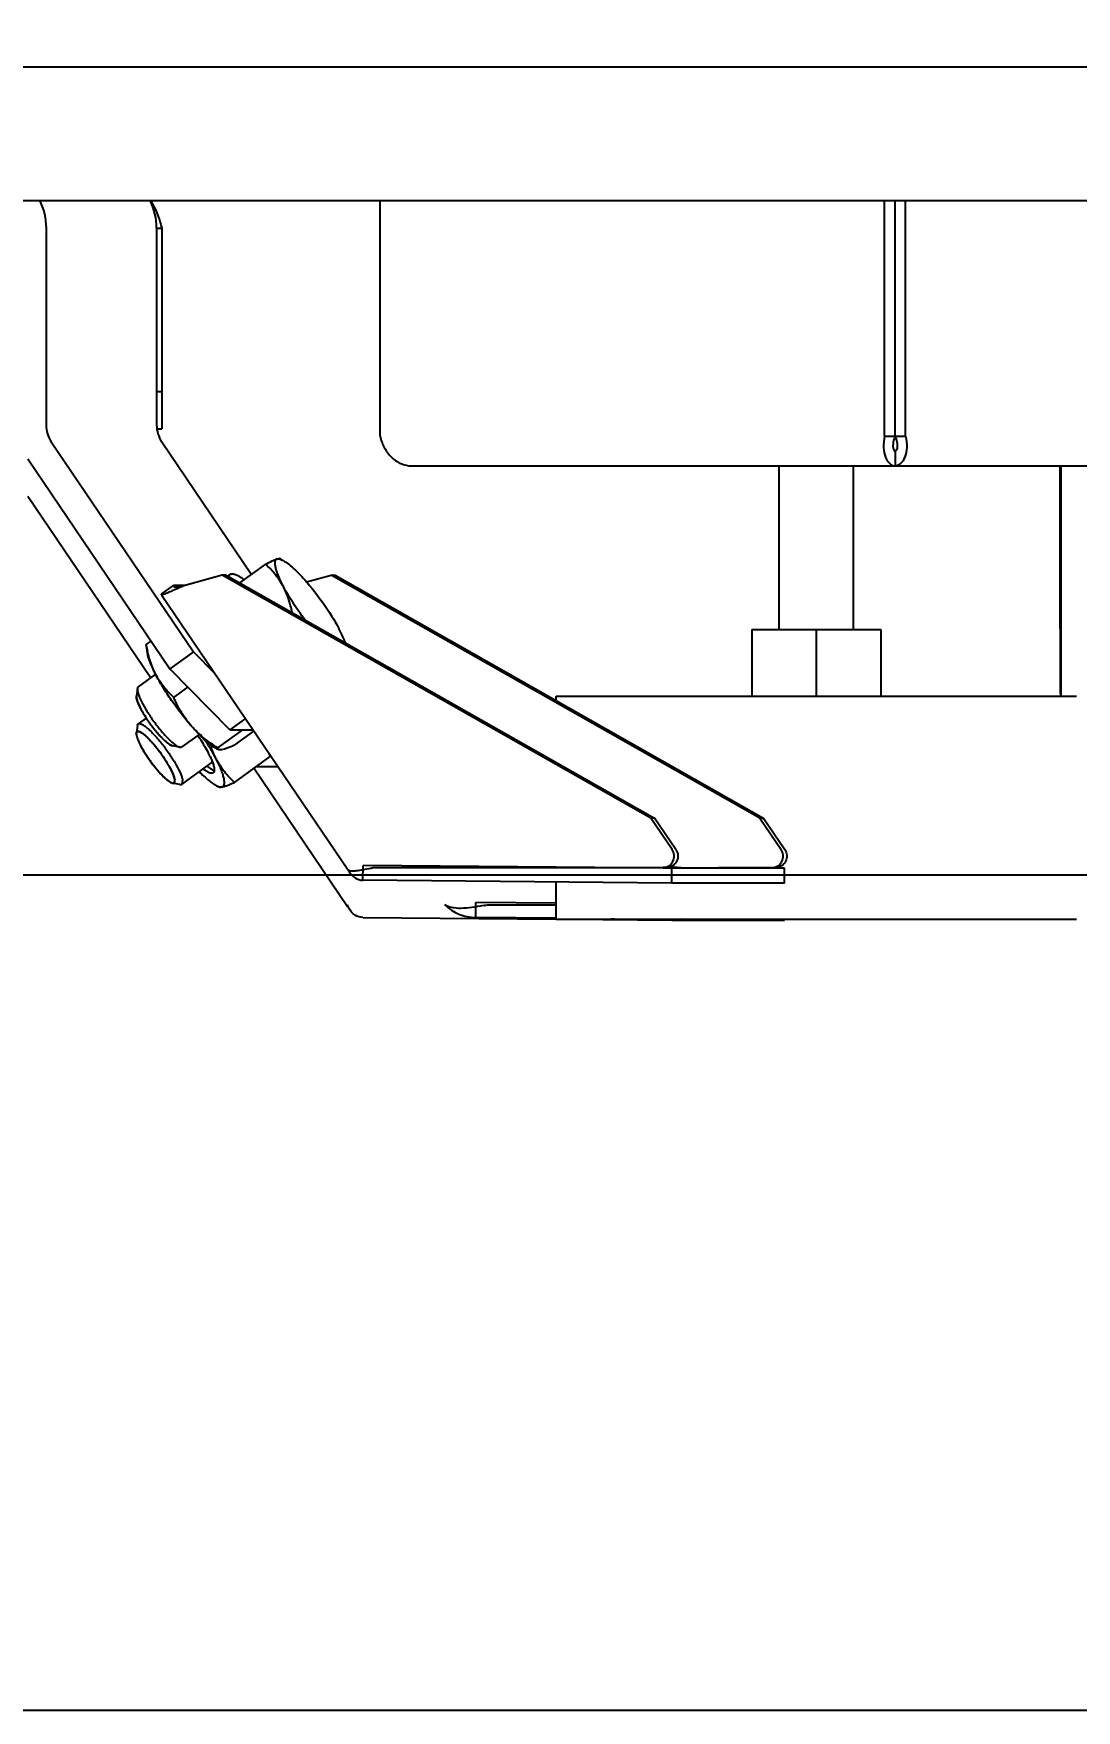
# Model space of a CAD drawing. Header units: millimetres. Extents: x 581 to 3895, y 0 to 3492.
# Drawn here: x 1454.9 to 1595.2, y 0 to 225.6 of the extents above; entities that cross this region are included whole.
import ezdxf

# ---------------------------------------------------------------- set-up
doc = ezdxf.new("R2010")
doc.units = ezdxf.units.MM
doc.header["$LTSCALE"] = 272.25
doc.header["$PDMODE"] = 3
doc.header["$PDSIZE"] = 8
doc.layers.get('0').update_dxf_attribs({"linetype": 'CONTINUOUS'})
doc.layers.get('Defpoints').update_dxf_attribs({"linetype": 'CONTINUOUS'})
doc.layers.add('00_BUW_DATUM', color=7, linetype='CONTINUOUS')
doc.layers.add('02___PRT_ALL_AXES', color=7, linetype='CONTINUOUS')
doc.styles.get("Standard").update_dxf_attribs({"font": 'calibri.ttf'})
doc.dimstyles.new('DIMSTYLE_4', dxfattribs={"dimtxt": 29.166667, "dimasz": 29.166667, "dimexe": 1.5, "dimexo": 1, "dimgap": 0.875, "dimtad": 1, "dimdec": 0, "dimdsep": 46, "dimtxsty": 'Standard', "dimblk": '_FILLED', "dimblk1": '_FILLED', "dimblk2": '_FILLED', "dimcen": 0.09, "dimazin": 2, "dimtp": 0.01, "dimtm": 0.01, "dimtfac": 1, "dimtdec": 0, "dimtofl": 0, "dimtmove": 0, "dimatfit": 3, "dimldrblk": '_FILLED', "dimfxl": 0, "dimtolj": 1, "dimarcsym": 0})

# ---------------------------------------------------------------- blocks, each defined once
blk = doc.blocks.new('_FILLED')
at = {"color": 0, "linetype": 'ByBlock'}
blk.add_solid([(0, 0), (-1, 0.2143), (-1, -0.2143)], dxfattribs=at)
blk = doc.blocks.new('*D120')
at = {"color": 0, "linetype": 'Continuous', "lineweight": -2}
for p, q in [((1403.57, 1881.74), (1915.46, 1881.74)), ((1913.96, 1852.58), (1913.96, 141.61)), ((1408.33, 112.44), (1915.46, 112.44))]:
    blk.add_line(p, q, dxfattribs=at)
at = {"layer": 'Defpoints', "color": 0}
for p in [(1402.57, 1881.74), (1407.33, 112.44), (1913.96, 112.44)]:
    blk.add_point(p, dxfattribs=at)
at = {"color": 0, "linetype": 'ByBlock', "lineweight": -2, "xscale": 29.1666666667, "yscale": 29.1666666667, "zscale": 29.1666666667}
for p, rotation in [((1913.96, 1881.74), 90), ((1913.96, 112.44), 270)]:
    blk.add_blockref('_FILLED', p, dxfattribs=dict(at, rotation=rotation))
at = {"color": 0, "insert": (1898.15, 997.09), "char_height": 29.1667, "attachment_point": 5, "rotation": 90}
blk.add_mtext('\\A1;\\A1;1705', dxfattribs=at)
blk = doc.blocks.new('*D121')
at = {"color": 0, "linetype": 'Continuous', "lineweight": -2}
for p, q in [((1571.26, 1821.01), (1819.65, 1821.01)), ((1818.15, 1791.85), (1818.15, 141.61)), ((1409.33, 112.44), (1819.65, 112.44))]:
    blk.add_line(p, q, dxfattribs=at)
at = {"layer": 'Defpoints', "color": 0}
for p in [(1570.26, 1821.01), (1408.33, 112.44), (1818.15, 112.44)]:
    blk.add_point(p, dxfattribs=at)
at = {"color": 0, "linetype": 'ByBlock', "lineweight": -2, "xscale": 29.1666666667, "yscale": 29.1666666667, "zscale": 29.1666666667}
for p, rotation in [((1818.15, 1821.01), 90), ((1818.15, 112.44), 270)]:
    blk.add_blockref('_FILLED', p, dxfattribs=dict(at, rotation=rotation))
at = {"color": 0, "insert": (1802.35, 966.73), "char_height": 29.1667, "attachment_point": 5, "rotation": 90}
blk.add_mtext('\\A1;\\A1;1645', dxfattribs=at)

msp = doc.modelspace()

# ---------------------------------------------------------------- linework, layer by layer
at = {"linetype": 'Continuous'}
for p, q in [((1501.554, 171.444), (1501.554, 203.174)), ((1569.436, 171.444), (1569.436, 203.174)), ((1570.85, 171.444), (1570.85, 203.174)), ((1572.265, 171.444), (1572.265, 203.174)), ((1456.619, 199.444), (1456.619, 172.967)), ((1471.497, 199.444), (1472.181, 199.444)), ((1471.497, 199.444), (1471.497, 172.967)), ((1472.181, 199.444), (1472.18, 172.444)), ((1471.497, 177.444), (1472.181, 177.444)), ((1471.531, 172.444), (1472.18, 172.444)), ((1457.319, 170.672), (1476.452, 142.43)), ((1472.197, 170.672), (1484.275, 152.844)), ((1569.436, 171.444), (1572.265, 171.444)), ((1570.85, 169.444), (1570.85, 167.444)), ((1454.149, 168.378), (1473.282, 140.136)), ((1505.797, 167.444), (1614.691, 167.444)), ((1555.244, 145.444), (1555.244, 167.444)), ((1565.244, 145.444), (1565.244, 167.444)), ((1593.198, 136.444), (1593.198, 167.444)), ((1454.147, 163.378), (1470.697, 138.949)), ((1472.191, 150.212), (1473.776, 151.359)), ((1475.322, 151.359), (1473.776, 151.359)), ((1480.33, 152.746), (1475.158, 151.314)), ((1480.835, 152.746), (1480.33, 152.746)), ((1537.984, 120.07), (1480.33, 152.746)), ((1480.835, 152.746), (1538.489, 120.07)), ((1491.674, 151.828), (1494.989, 152.746)), ((1494.989, 152.746), (1495.495, 152.746)), ((1552.643, 120.07), (1494.989, 152.746)), ((1495.495, 152.746), (1553.148, 120.07)), ((1472.158, 150.103), (1497.198, 113.142)), ((1551.584, 145.444), (1568.904, 145.444)), ((1551.584, 145.444), (1551.584, 136.444)), ((1560.244, 145.444), (1560.244, 136.444)), ((1568.904, 145.444), (1568.904, 136.444)), ((1470.111, 143.422), (1470.745, 143.881)), ((1470.276, 142.235), (1470.114, 143.363)), ((1476.452, 142.43), (1473.282, 140.136)), ((1476.452, 142.43), (1479.341, 139.5)), ((1481.359, 131.944), (1473.282, 140.136)), ((1473.798, 136.289), (1475.71, 137.673)), ((1468.767, 136.502), (1468.768, 136.509)), ((1483.44, 133.45), (1481.359, 131.944)), ((1468.761, 131.416), (1468.762, 131.396)), ((1468.766, 131.503), (1468.765, 131.496)), ((1468.767, 131.509), (1468.766, 131.503)), ((1479.724, 129.51), (1483.088, 131.944)), ((1481.359, 131.944), (1484.46, 131.944)), ((1481.964, 129.862), (1484.585, 131.76)), ((1479.549, 129.422), (1479.851, 129.272)), ((1486.465, 128.985), (1486.79, 128.356)), ((1481.963, 124.862), (1486.79, 128.356)), ((1497.197, 108.142), (1484.584, 126.759)), ((1487.848, 126.944), (1484.839, 126.944)), ((1473.623, 124.781), (1473.637, 124.779)), ((1479.548, 124.422), (1479.85, 124.272)), ((1538.489, 120.07), (1537.984, 120.07)), ((1540.851, 115.838), (1537.984, 120.07)), ((1541.356, 115.838), (1538.489, 120.07)), ((1552.643, 120.07), (1553.148, 120.07)), ((1552.643, 120.07), (1555.51, 115.838)), ((1553.148, 120.07), (1556.015, 115.838)), ((1499.256, 111.694), (1499.273, 113.694)), ((1540.817, 113.319), (1499.273, 113.694)), ((1500.844, 113.399), (1539.622, 113.399)), ((1540.128, 113.399), (1539.622, 113.399)), ((1539.626, 113.389), (1539.901, 113.387)), ((1539.901, 113.387), (1540.28, 113.385)), ((1540.8, 111.319), (1540.817, 113.319)), ((1555.982, 113.319), (1540.817, 113.319)), ((1547.075, 113.399), (1554.787, 113.399)), ((1547.075, 113.399), (1555.982, 113.319)), ((1555.965, 111.319), (1555.982, 113.319)), ((1540.8, 111.319), (1499.256, 111.694)), ((1555.965, 111.319), (1540.8, 111.319)), ((1514.42, 106.694), (1514.437, 108.694)), ((1525.244, 108.596), (1514.437, 108.694)), ((1515.655, 108.329), (1515.642, 108.327)), ((1516.009, 108.399), (1525.244, 108.399)), ((1499.255, 106.694), (1525.244, 106.459)), ((1525.245, 106.596), (1514.42, 106.694)), ((1525.244, 106.511), (1519.88, 106.559)), ((1523.671, 106.559), (1525.245, 106.545)), ((1526.916, 106.444), (1540.799, 106.319)), ((1540.799, 106.319), (1555.964, 106.319)), ((1555.964, 106.319), (1542.082, 106.444)), ((1555.964, 106.319), (1555.966, 106.444)), ((3894.928, 0), (580.651, 0))]:
    msp.add_line(p, q, dxfattribs=at)
for centre, radius, start, end in [((1492.325, 110.127), 44.621, 112.62593, 113.15054), ((1471.786, 124.92), 7.695, 20.4683, 21.4239), ((1499.91, 114.36), 2.94, 206.17531, 209.54898), ((1535.361, -58.396), 175.228, 101.36051, 101.52982), ((1500.082, 109.441), 3.131, 199.43232, 204.26068), ((1505.637, 159.691), 52.33, 280.88793, 281.02205), ((1502.42, 176.127), 69.077, 281.04577, 281.34464), ((1499.984, 109.398), 3.024, 204.2777, 206.18133), ((1499.909, 109.36), 2.94, 206.17445, 209.54776)]:
    msp.add_arc(centre, radius, start, end, dxfattribs=at)
for points in [[(1455.725, 203.176), (1456.306, 202.037), (1456.619, 200.724), (1456.619, 199.444)], [(1471.497, 199.444), (1471.497, 200.723), (1471.185, 202.037), (1470.603, 203.176)], [(1456.619, 172.967), (1456.619, 172.167), (1456.87, 171.334), (1457.319, 170.672)], [(1471.497, 172.967), (1471.497, 172.167), (1471.748, 171.334), (1472.197, 170.672)], [(1473.814, 151.224), (1473.788, 151.263), (1473.777, 151.312), (1473.776, 151.359)], [(1470.111, 143.422), (1470.111, 143.402), (1470.112, 143.382), (1470.114, 143.363)], [(1473.638, 129.779), (1473.63, 129.78), (1473.621, 129.782), (1473.612, 129.784)], [(1497.271, 113.064), (1497.243, 113.086), (1497.218, 113.113), (1497.198, 113.142)], [(1497.269, 108.063), (1497.242, 108.086), (1497.217, 108.113), (1497.197, 108.142)]]:
    msp.add_open_spline(points, degree=3, dxfattribs=at)
for points, knots in [([(1470.649, 203.176), (1471.186, 202.317), (1471.751, 201.071), (1472.106, 199.77), (1472.181, 199.444)], [0, 0, 0, 0, 0.7518496, 1, 1, 1, 1]), ([(1501.554, 171.444), (1501.674, 170.913), (1502.054, 169.882), (1503.008, 168.574), (1504.295, 167.666), (1505.307, 167.444), (1505.797, 167.444)], [0, 0, 0, 0, 0.2609567, 0.519541, 0.7654326, 1, 1, 1, 1]), ([(1569.436, 171.444), (1569.324, 170.945), (1569.228, 169.982), (1569.461, 168.689), (1569.985, 167.741), (1570.587, 167.444), (1570.85, 167.444)], [0, 0, 0, 0, 0.3280817, 0.6105752, 0.8313875, 1, 1, 1, 1]), ([(1570.85, 171.444), (1570.74, 171.2), (1570.584, 170.736), (1570.538, 170.094), (1570.591, 169.66), (1570.77, 169.444), (1570.85, 169.444)], [0, 0, 0, 0, 0.3752597, 0.6789331, 0.8871993, 1, 1, 1, 1]), ([(1570.85, 171.444), (1570.96, 171.2), (1571.117, 170.736), (1571.163, 170.094), (1571.11, 169.66), (1570.931, 169.444), (1570.85, 169.444)], [0, 0, 0, 0, 0.3752597, 0.6789331, 0.8871993, 1, 1, 1, 1]), ([(1572.265, 171.444), (1572.377, 170.945), (1572.473, 169.982), (1572.24, 168.689), (1571.716, 167.741), (1571.114, 167.444), (1570.85, 167.444)], [0, 0, 0, 0, 0.3280817, 0.6105752, 0.8313875, 1, 1, 1, 1]), ([(1592.991, 167.443), (1592.996, 160.991), (1593.016, 150.656), (1593.043, 140.322), (1593.08, 136.439)], [0, 0, 0, 0, 0.6242899, 1, 1, 1, 1]), ([(1474.782, 151.155), (1474.57, 151.121), (1474.265, 151.066), (1473.88, 151.128), (1473.814, 151.224)], [0, 0, 0, 0, 0.64703, 1, 1, 1, 1]), ([(1472.158, 150.103), (1472.155, 150.108), (1472.146, 150.148), (1472.173, 150.184), (1472.191, 150.212)], [0, 0, 0, 0, 0.1583238, 1, 1, 1, 1]), ([(1473.58, 150.627), (1473.388, 150.541), (1473.058, 150.394), (1472.609, 150.201), (1472.363, 150.114), (1472.181, 150.069), (1472.158, 150.103)], [0, 0, 0, 0, 0.4118748, 0.7226149, 0.9190076, 1, 1, 1, 1]), ([(1474.782, 151.155), (1474.674, 151.109), (1474.272, 150.935), (1473.872, 150.757), (1473.58, 150.627)], [0, 0, 0, 0, 0.2682365, 1, 1, 1, 1]), ([(1471.353, 139.42), (1471.036, 140.033), (1470.522, 141.346), (1470.226, 142.72), (1470.111, 143.422)], [0, 0, 0, 0, 0.4920865, 1, 1, 1, 1]), ([(1471.353, 139.42), (1471.083, 139.941), (1470.731, 140.683), (1470.401, 141.637), (1470.303, 142.049), (1470.276, 142.235)], [0, 0, 0, 0, 0.5815368, 0.8127872, 1, 1, 1, 1]), ([(1476.159, 132.464), (1475.205, 133.555), (1473.88, 135.281), (1472.335, 137.645), (1471.653, 138.839), (1471.353, 139.42)], [0, 0, 0, 0, 0.5133239, 0.7683513, 1, 1, 1, 1]), ([(1473.798, 136.289), (1473.314, 136.738), (1472.393, 137.704), (1471.66, 138.825), (1471.353, 139.42)], [0, 0, 0, 0, 0.4962365, 1, 1, 1, 1]), ([(1473.612, 129.784), (1473.591, 129.793), (1473.549, 129.811), (1473.487, 129.839), (1473.435, 129.861), (1473.393, 129.879), (1473.362, 129.893), (1473.336, 129.904), (1473.318, 129.912), (1473.308, 129.916), (1473.303, 129.919), (1473.296, 129.924), (1473.288, 129.929), (1473.275, 129.939), (1473.258, 129.95), (1473.239, 129.964), (1473.212, 129.983), (1473.179, 130.006), (1473.14, 130.034), (1473.1, 130.062), (1473.06, 130.09), (1473.021, 130.118), (1472.988, 130.141), (1472.961, 130.16), (1472.945, 130.172), (1472.931, 130.181), (1472.922, 130.188), (1472.913, 130.194), (1472.905, 130.201), (1472.898, 130.208), (1472.888, 130.216), (1472.873, 130.23), (1472.846, 130.254), (1472.807, 130.288), (1472.761, 130.329), (1472.699, 130.384), (1472.637, 130.439), (1472.575, 130.493), (1472.537, 130.528), (1472.506, 130.555), (1472.487, 130.572), (1472.473, 130.584), (1472.465, 130.591), (1472.458, 130.597), (1472.447, 130.609), (1472.429, 130.627), (1472.408, 130.649), (1472.373, 130.685), (1472.33, 130.729), (1472.278, 130.783), (1472.209, 130.854), (1472.139, 130.925), (1472.07, 130.996), (1472.027, 131.041), (1471.992, 131.077), (1471.966, 131.103), (1471.945, 131.125), (1471.927, 131.146), (1471.909, 131.167), (1471.886, 131.193), (1471.851, 131.234), (1471.788, 131.306), (1471.698, 131.409), (1471.609, 131.512), (1471.537, 131.594), (1471.493, 131.646), (1471.457, 131.687), (1471.435, 131.713), (1471.417, 131.733), (1471.399, 131.756), (1471.367, 131.796), (1471.322, 131.853), (1471.25, 131.944), (1471.16, 132.058), (1471.07, 132.172), (1470.999, 132.263), (1470.954, 132.32), (1470.918, 132.365), (1470.89, 132.399), (1470.865, 132.435), (1470.83, 132.483), (1470.787, 132.543), (1470.717, 132.639), (1470.631, 132.759), (1470.544, 132.879), (1470.475, 132.975), (1470.432, 133.035), (1470.397, 133.083), (1470.371, 133.119), (1470.347, 133.156), (1470.315, 133.205), (1470.274, 133.266), (1470.21, 133.365), (1470.129, 133.488), (1470.048, 133.611), (1469.983, 133.709), (1469.943, 133.77), (1469.915, 133.813), (1469.898, 133.838), (1469.885, 133.861), (1469.867, 133.891), (1469.84, 133.937), (1469.805, 133.996), (1469.75, 134.089), (1469.695, 134.182), (1469.64, 134.276), (1469.598, 134.346), (1469.564, 134.404), (1469.536, 134.451), (1469.519, 134.48), (1469.505, 134.503), (1469.491, 134.527), (1469.477, 134.554), (1469.46, 134.586), (1469.438, 134.629), (1469.41, 134.683), (1469.366, 134.769), (1469.321, 134.855), (1469.277, 134.941), (1469.243, 135.005), (1469.215, 135.059), (1469.193, 135.102), (1469.179, 135.129), (1469.168, 135.15), (1469.161, 135.164), (1469.157, 135.173), (1469.153, 135.183), (1469.146, 135.199), (1469.136, 135.223), (1469.12, 135.26), (1469.1, 135.307), (1469.068, 135.382), (1469.036, 135.457), (1469.004, 135.532), (1468.98, 135.589), (1468.96, 135.636), (1468.946, 135.669), (1468.938, 135.687), (1468.933, 135.699), (1468.929, 135.708), (1468.925, 135.718), (1468.922, 135.728), (1468.919, 135.739), (1468.914, 135.755), (1468.909, 135.774), (1468.899, 135.805), (1468.888, 135.844), (1468.874, 135.89), (1468.861, 135.937), (1468.847, 135.983), (1468.833, 136.029), (1468.822, 136.068), (1468.813, 136.099), (1468.806, 136.122), (1468.8, 136.142), (1468.795, 136.157), (1468.793, 136.167), (1468.79, 136.175), (1468.79, 136.179), (1468.789, 136.183), (1468.789, 136.191), (1468.788, 136.204), (1468.787, 136.22), (1468.785, 136.243), (1468.783, 136.27), (1468.78, 136.314), (1468.776, 136.37), (1468.772, 136.436), (1468.768, 136.48), (1468.767, 136.502)], [0, 0, 0, 0, 0.015625, 0.03125, 0.046875, 0.0546875, 0.0625, 0.0703125, 0.0742188, 0.0761719, 0.0771484, 0.078125, 0.0800781, 0.0820312, 0.0859375, 0.0898438, 0.09375, 0.1015625, 0.109375, 0.1171875, 0.125, 0.1328125, 0.140625, 0.1445312, 0.1484375, 0.1503906, 0.1523438, 0.1542969, 0.1552734, 0.15625, 0.1582031, 0.1601562, 0.1640625, 0.171875, 0.1796875, 0.1875, 0.203125, 0.2109375, 0.21875, 0.2226562, 0.2265625, 0.2285156, 0.2294922, 0.2304688, 0.2324219, 0.234375, 0.2382812, 0.2421875, 0.25, 0.2578125, 0.265625, 0.28125, 0.2890625, 0.296875, 0.3007812, 0.3046875, 0.3085938, 0.3105469, 0.3125, 0.3164062, 0.3203125, 0.328125, 0.34375, 0.359375, 0.3671875, 0.375, 0.3789062, 0.3828125, 0.3847656, 0.3867188, 0.390625, 0.3984375, 0.40625, 0.421875, 0.4375, 0.4453125, 0.453125, 0.4570312, 0.4609375, 0.4648438, 0.46875, 0.4765625, 0.484375, 0.5, 0.515625, 0.5234375, 0.53125, 0.5351562, 0.5390625, 0.5429688, 0.546875, 0.5546875, 0.5625, 0.578125, 0.59375, 0.6015625, 0.609375, 0.6132812, 0.6152344, 0.6171875, 0.6210938, 0.625, 0.6328125, 0.640625, 0.65625, 0.6640625, 0.671875, 0.6796875, 0.6835938, 0.6875, 0.6894531, 0.6914062, 0.6953125, 0.6992188, 0.703125, 0.7109375, 0.71875, 0.734375, 0.7421875, 0.75, 0.7578125, 0.7617188, 0.765625, 0.7675781, 0.7695312, 0.7705078, 0.7714844, 0.7734375, 0.7773438, 0.78125, 0.7890625, 0.796875, 0.8125, 0.8203125, 0.828125, 0.8359375, 0.8398438, 0.8417969, 0.84375, 0.8447266, 0.8457031, 0.8476562, 0.8496094, 0.8515625, 0.8554688, 0.859375, 0.8671875, 0.875, 0.8828125, 0.890625, 0.8984375, 0.90625, 0.9101562, 0.9140625, 0.9179688, 0.9199219, 0.921875, 0.9228516, 0.9238281, 0.9248047, 0.9257812, 0.9296875, 0.9335938, 0.9375, 0.9453125, 0.953125, 0.96875, 0.984375, 1, 1, 1, 1]), ([(1476.159, 132.464), (1475.662, 133.033), (1474.776, 134.258), (1474.098, 135.605), (1473.798, 136.289)], [0, 0, 0, 0, 0.5025351, 1, 1, 1, 1]), ([(1468.763, 131.469), (1468.763, 131.468), (1468.763, 131.466), (1468.762, 131.463), (1468.762, 131.458), (1468.762, 131.452), (1468.761, 131.438), (1468.761, 131.425), (1468.761, 131.416)], [0, 0, 0, 0, 0.125, 0.1875, 0.25, 0.375, 0.5, 1, 1, 1, 1]), ([(1468.762, 131.396), (1468.762, 131.394), (1468.762, 131.389), (1468.762, 131.382), (1468.762, 131.377), (1468.763, 131.374), (1468.763, 131.37), (1468.763, 131.365), (1468.763, 131.358), (1468.764, 131.355), (1468.764, 131.351), (1468.764, 131.349), (1468.765, 131.345), (1468.765, 131.339), (1468.766, 131.333), (1468.766, 131.326), (1468.767, 131.32), (1468.767, 131.317)], [0, 0, 0, 0, 0.125, 0.25, 0.3125, 0.34375, 0.375, 0.4375, 0.5, 0.5625, 0.625, 0.65625, 0.6875, 0.75, 0.8125, 0.875, 1, 1, 1, 1]), ([(1468.765, 131.496), (1468.765, 131.492), (1468.764, 131.487), (1468.764, 131.481), (1468.764, 131.478), (1468.763, 131.472), (1468.763, 131.469)], [0, 0, 0, 0, 0.5, 0.625, 0.75, 1, 1, 1, 1]), ([(1473.939, 125.189), (1473.932, 125.219), (1473.919, 125.279), (1473.902, 125.355), (1473.889, 125.416), (1473.879, 125.461), (1473.87, 125.499), (1473.864, 125.529), (1473.859, 125.548), (1473.857, 125.561), (1473.855, 125.569), (1473.854, 125.576), (1473.848, 125.589), (1473.841, 125.608), (1473.832, 125.632), (1473.818, 125.67), (1473.8, 125.718), (1473.778, 125.776), (1473.757, 125.834), (1473.735, 125.892), (1473.717, 125.94), (1473.703, 125.978), (1473.692, 126.007), (1473.683, 126.031), (1473.677, 126.048), (1473.673, 126.058), (1473.671, 126.064), (1473.669, 126.068), (1473.666, 126.074), (1473.662, 126.084), (1473.652, 126.104), (1473.638, 126.133), (1473.622, 126.168), (1473.6, 126.214), (1473.573, 126.271), (1473.54, 126.34), (1473.496, 126.433), (1473.457, 126.513), (1473.424, 126.582), (1473.411, 126.611), (1473.4, 126.634), (1473.389, 126.657), (1473.371, 126.689), (1473.35, 126.726), (1473.322, 126.776), (1473.288, 126.839), (1473.246, 126.915), (1473.204, 126.99), (1473.162, 127.065), (1473.12, 127.141), (1473.085, 127.204), (1473.061, 127.248), (1473.047, 127.273), (1473.033, 127.298), (1473.012, 127.331), (1472.978, 127.385), (1472.936, 127.453), (1472.886, 127.534), (1472.818, 127.643), (1472.751, 127.751), (1472.684, 127.859), (1472.641, 127.927), (1472.612, 127.974), (1472.595, 128.001), (1472.576, 128.028), (1472.553, 128.062), (1472.497, 128.143), (1472.414, 128.264), (1472.322, 128.399), (1472.248, 128.507), (1472.201, 128.575), (1472.164, 128.629), (1472.128, 128.683), (1472.077, 128.75), (1472.017, 128.83), (1471.937, 128.938), (1471.837, 129.071), (1471.737, 129.205), (1471.666, 129.299), (1471.631, 129.346), (1471.611, 129.373), (1471.591, 129.397), (1471.566, 129.428), (1471.526, 129.477), (1471.455, 129.563), (1471.355, 129.686), (1471.254, 129.809), (1471.184, 129.895), (1471.144, 129.945), (1471.119, 129.975), (1471.099, 130), (1471.078, 130.022), (1471.043, 130.061), (1470.973, 130.139), (1470.893, 130.228), (1470.813, 130.317), (1470.753, 130.384), (1470.692, 130.451), (1470.642, 130.506), (1470.61, 130.542), (1470.595, 130.559), (1470.585, 130.57), (1470.573, 130.582), (1470.559, 130.595), (1470.541, 130.614), (1470.517, 130.636), (1470.49, 130.664), (1470.453, 130.7), (1470.406, 130.746), (1470.351, 130.801), (1470.295, 130.856), (1470.24, 130.911), (1470.193, 130.956), (1470.156, 130.993), (1470.133, 131.015), (1470.117, 131.032), (1470.108, 131.04), (1470.1, 131.047), (1470.089, 131.056), (1470.072, 131.07), (1470.051, 131.088), (1470.017, 131.116), (1469.958, 131.166), (1469.891, 131.223), (1469.823, 131.279), (1469.773, 131.322), (1469.731, 131.357), (1469.701, 131.382), (1469.686, 131.394), (1469.678, 131.402), (1469.671, 131.406), (1469.662, 131.412), (1469.648, 131.421), (1469.631, 131.432), (1469.61, 131.446), (1469.582, 131.464), (1469.547, 131.486), (1469.505, 131.514), (1469.463, 131.541), (1469.421, 131.568), (1469.386, 131.59), (1469.358, 131.609), (1469.337, 131.622), (1469.319, 131.634), (1469.309, 131.637), (1469.298, 131.641), (1469.284, 131.646), (1469.262, 131.653), (1469.234, 131.663), (1469.201, 131.674), (1469.168, 131.686), (1469.135, 131.698), (1469.108, 131.707), (1469.086, 131.715), (1469.069, 131.721), (1469.056, 131.726), (1469.045, 131.729), (1469.038, 131.732), (1469.034, 131.73), (1469.031, 131.73), (1469.024, 131.728), (1469.015, 131.726), (1469.005, 131.724), (1468.99, 131.721), (1468.972, 131.717), (1468.95, 131.712), (1468.929, 131.707), (1468.907, 131.702), (1468.889, 131.698), (1468.875, 131.695), (1468.865, 131.693), (1468.858, 131.691), (1468.853, 131.691), (1468.852, 131.686), (1468.85, 131.683), (1468.848, 131.679), (1468.846, 131.673), (1468.842, 131.666), (1468.836, 131.654), (1468.828, 131.636), (1468.818, 131.615), (1468.804, 131.587), (1468.787, 131.551), (1468.774, 131.523), (1468.767, 131.509)], [0, 0, 0, 0, 0.015625, 0.03125, 0.0390625, 0.046875, 0.0546875, 0.0585938, 0.0625, 0.0644531, 0.0654297, 0.0664062, 0.0683594, 0.0703125, 0.0742188, 0.078125, 0.0859375, 0.09375, 0.1015625, 0.109375, 0.1171875, 0.1210938, 0.125, 0.1289062, 0.1308594, 0.1318359, 0.1328125, 0.1333008, 0.1337891, 0.1347656, 0.1367188, 0.140625, 0.1445312, 0.1484375, 0.15625, 0.1640625, 0.171875, 0.1875, 0.1914062, 0.1953125, 0.1972656, 0.1992188, 0.203125, 0.2070312, 0.2109375, 0.21875, 0.2265625, 0.234375, 0.2421875, 0.25, 0.2578125, 0.2617188, 0.2636719, 0.265625, 0.2695312, 0.2734375, 0.28125, 0.2890625, 0.296875, 0.3125, 0.3203125, 0.328125, 0.3320312, 0.3339844, 0.3359375, 0.3398438, 0.34375, 0.359375, 0.375, 0.3828125, 0.390625, 0.3945312, 0.3984375, 0.40625, 0.4140625, 0.421875, 0.4375, 0.453125, 0.4609375, 0.4648438, 0.4667969, 0.46875, 0.4726562, 0.4765625, 0.484375, 0.5, 0.515625, 0.5234375, 0.5273438, 0.53125, 0.5332031, 0.5351562, 0.5390625, 0.546875, 0.5625, 0.5703125, 0.578125, 0.5859375, 0.59375, 0.5976562, 0.5986328, 0.5996094, 0.6015625, 0.6035156, 0.6054688, 0.609375, 0.6132812, 0.6171875, 0.625, 0.6328125, 0.640625, 0.6484375, 0.65625, 0.6601562, 0.6640625, 0.6660156, 0.6669922, 0.6679688, 0.6699219, 0.671875, 0.6757812, 0.6796875, 0.6875, 0.703125, 0.7109375, 0.71875, 0.7265625, 0.7304688, 0.7324219, 0.7333984, 0.734375, 0.7363281, 0.7382812, 0.7421875, 0.7460938, 0.75, 0.7578125, 0.765625, 0.7734375, 0.78125, 0.7890625, 0.7929688, 0.796875, 0.8007812, 0.8027344, 0.8046875, 0.8085938, 0.8125, 0.8203125, 0.828125, 0.8359375, 0.84375, 0.8515625, 0.8554688, 0.859375, 0.8632812, 0.8652344, 0.8671875, 0.8681641, 0.8691406, 0.8710938, 0.875, 0.8789062, 0.8828125, 0.890625, 0.8984375, 0.90625, 0.9140625, 0.921875, 0.9257812, 0.9296875, 0.9316406, 0.9335938, 0.9345703, 0.9355469, 0.9375, 0.9394531, 0.9414062, 0.9453125, 0.953125, 0.9609375, 0.96875, 0.984375, 1, 1, 1, 1]), ([(1468.767, 131.317), (1468.767, 131.314), (1468.768, 131.308), (1468.769, 131.301), (1468.77, 131.296), (1468.77, 131.293), (1468.771, 131.288), (1468.771, 131.282), (1468.772, 131.275), (1468.773, 131.271), (1468.773, 131.267), (1468.774, 131.264), (1468.774, 131.26), (1468.775, 131.254), (1468.776, 131.247), (1468.778, 131.239), (1468.779, 131.233), (1468.779, 131.229)], [0, 0, 0, 0, 0.125, 0.25, 0.3125, 0.34375, 0.375, 0.4375, 0.5, 0.5625, 0.625, 0.65625, 0.6875, 0.75, 0.8125, 0.875, 1, 1, 1, 1]), ([(1468.779, 131.229), (1468.794, 131.174), (1468.817, 131.092), (1468.843, 130.995), (1468.858, 130.94), (1468.869, 130.899), (1468.878, 130.865), (1468.886, 130.837), (1468.89, 130.82), (1468.894, 130.806), (1468.897, 130.797), (1468.898, 130.791), (1468.901, 130.783), (1468.908, 130.767), (1468.917, 130.746), (1468.931, 130.711), (1468.948, 130.668), (1468.977, 130.599), (1469.012, 130.513), (1469.048, 130.427), (1469.076, 130.358), (1469.094, 130.315), (1469.108, 130.281), (1469.117, 130.259), (1469.123, 130.244), (1469.127, 130.235), (1469.132, 130.225), (1469.138, 130.213), (1469.148, 130.193), (1469.161, 130.168), (1469.181, 130.128), (1469.207, 130.078), (1469.237, 130.018), (1469.278, 129.939), (1469.318, 129.859), (1469.359, 129.779), (1469.384, 129.729), (1469.404, 129.689), (1469.419, 129.659), (1469.432, 129.635), (1469.442, 129.615), (1469.449, 129.6), (1469.46, 129.583), (1469.472, 129.562), (1469.488, 129.534), (1469.507, 129.502), (1469.533, 129.458), (1469.564, 129.404), (1469.615, 129.317), (1469.679, 129.208), (1469.743, 129.099), (1469.794, 129.012), (1469.825, 128.957), (1469.848, 128.919), (1469.861, 128.897), (1469.876, 128.874), (1469.894, 128.846), (1469.924, 128.801), (1469.961, 128.744), (1470.02, 128.653), (1470.094, 128.54), (1470.182, 128.404), (1470.249, 128.302), (1470.293, 128.234), (1470.312, 128.206), (1470.326, 128.183), (1470.342, 128.16), (1470.371, 128.12), (1470.412, 128.063), (1470.478, 127.971), (1470.56, 127.856), (1470.642, 127.742), (1470.708, 127.65), (1470.758, 127.581), (1470.799, 127.524), (1470.832, 127.478), (1470.856, 127.443), (1470.882, 127.412), (1470.915, 127.369), (1470.974, 127.294), (1471.059, 127.186), (1471.16, 127.058), (1471.244, 126.95), (1471.312, 126.865), (1471.354, 126.811), (1471.383, 126.773), (1471.4, 126.752), (1471.417, 126.733), (1471.438, 126.709), (1471.472, 126.67), (1471.514, 126.622), (1471.581, 126.544), (1471.665, 126.447), (1471.749, 126.35), (1471.816, 126.272), (1471.858, 126.224), (1471.892, 126.185), (1471.913, 126.161), (1471.928, 126.144), (1471.936, 126.134), (1471.944, 126.126), (1471.954, 126.116), (1471.978, 126.091), (1472.014, 126.054), (1472.062, 126.004), (1472.11, 125.955), (1472.174, 125.889), (1472.238, 125.823), (1472.302, 125.757), (1472.342, 125.715), (1472.374, 125.682), (1472.398, 125.657), (1472.418, 125.637), (1472.432, 125.622), (1472.44, 125.614), (1472.446, 125.608), (1472.452, 125.603), (1472.459, 125.597), (1472.472, 125.585), (1472.49, 125.569), (1472.512, 125.55), (1472.541, 125.524), (1472.577, 125.492), (1472.62, 125.453), (1472.664, 125.414), (1472.708, 125.376), (1472.751, 125.337), (1472.795, 125.298), (1472.831, 125.266), (1472.86, 125.24), (1472.878, 125.224), (1472.893, 125.211), (1472.902, 125.203), (1472.909, 125.196), (1472.916, 125.192), (1472.926, 125.184), (1472.942, 125.173), (1472.967, 125.156), (1472.998, 125.134), (1473.047, 125.099), (1473.109, 125.055), (1473.171, 125.012), (1473.221, 124.977), (1473.252, 124.955), (1473.276, 124.938), (1473.29, 124.928), (1473.3, 124.921), (1473.304, 124.918), (1473.309, 124.915), (1473.314, 124.913), (1473.32, 124.911), (1473.33, 124.906), (1473.342, 124.901), (1473.362, 124.893), (1473.386, 124.882), (1473.416, 124.87), (1473.455, 124.853), (1473.525, 124.823), (1473.584, 124.798), (1473.623, 124.781)], [0, 0, 0, 0, 0.03125, 0.046875, 0.0546875, 0.0625, 0.0703125, 0.0742188, 0.078125, 0.0800781, 0.0820312, 0.0830078, 0.0839844, 0.0859375, 0.0898438, 0.09375, 0.1015625, 0.109375, 0.125, 0.140625, 0.1484375, 0.15625, 0.1601562, 0.1640625, 0.1660156, 0.1669922, 0.1679688, 0.1699219, 0.171875, 0.1757812, 0.1796875, 0.1875, 0.1953125, 0.203125, 0.21875, 0.2265625, 0.234375, 0.2382812, 0.2421875, 0.2460938, 0.2480469, 0.25, 0.2519531, 0.2539062, 0.2578125, 0.2617188, 0.265625, 0.2734375, 0.28125, 0.296875, 0.3125, 0.3203125, 0.328125, 0.3320312, 0.3339844, 0.3359375, 0.3398438, 0.34375, 0.3515625, 0.359375, 0.375, 0.390625, 0.40625, 0.4101562, 0.4140625, 0.4160156, 0.4179688, 0.421875, 0.4296875, 0.4375, 0.453125, 0.46875, 0.4765625, 0.484375, 0.4921875, 0.4960938, 0.5, 0.5039062, 0.5078125, 0.515625, 0.53125, 0.546875, 0.5625, 0.5703125, 0.578125, 0.5820312, 0.5839844, 0.5859375, 0.5898438, 0.59375, 0.6015625, 0.609375, 0.625, 0.640625, 0.6484375, 0.65625, 0.6601562, 0.6640625, 0.6660156, 0.6669922, 0.6679688, 0.6699219, 0.671875, 0.6796875, 0.6875, 0.6953125, 0.703125, 0.71875, 0.7265625, 0.734375, 0.7382812, 0.7421875, 0.7460938, 0.7480469, 0.7490234, 0.75, 0.7509766, 0.7519531, 0.7539062, 0.7578125, 0.7617188, 0.765625, 0.7734375, 0.78125, 0.7890625, 0.796875, 0.8046875, 0.8125, 0.8203125, 0.8242188, 0.828125, 0.8300781, 0.8320312, 0.8330078, 0.8339844, 0.8359375, 0.8398438, 0.84375, 0.8515625, 0.859375, 0.875, 0.890625, 0.8984375, 0.90625, 0.9101562, 0.9140625, 0.9150391, 0.9160156, 0.9169922, 0.9179688, 0.9199219, 0.921875, 0.9257812, 0.9296875, 0.9375, 0.9453125, 0.953125, 0.96875, 1, 1, 1, 1]), ([(1479.549, 129.422), (1479.308, 129.542), (1478.787, 129.886), (1477.986, 130.557), (1477.086, 131.434), (1476.476, 132.102), (1476.159, 132.464)], [0, 0, 0, 0, 0.1768319, 0.4071118, 0.6845339, 1, 1, 1, 1]), ([(1479.724, 129.51), (1479.065, 129.926), (1477.793, 130.815), (1476.664, 131.886), (1476.159, 132.464)], [0, 0, 0, 0, 0.504016, 1, 1, 1, 1]), ([(1477.028, 131.187), (1477.164, 130.986), (1477.665, 130.225), (1478.129, 129.438), (1478.437, 128.844)], [0, 0, 0, 0, 0.2658747, 1, 1, 1, 1]), ([(1479.518, 127.993), (1479.412, 128.197), (1478.946, 129.066), (1478.433, 129.91), (1478.022, 130.545)], [0, 0, 0, 0, 0.2329719, 1, 1, 1, 1]), ([(1478.437, 128.844), (1478.488, 128.745), (1478.672, 128.381), (1478.84, 128.008), (1478.949, 127.731)], [0, 0, 0, 0, 0.2714187, 1, 1, 1, 1]), ([(1479.518, 127.993), (1479.438, 128.147), (1479.132, 128.778), (1478.89, 129.439), (1478.738, 129.945)], [0, 0, 0, 0, 0.2470228, 1, 1, 1, 1]), ([(1479.851, 129.272), (1479.811, 129.292), (1479.736, 129.363), (1479.724, 129.461), (1479.724, 129.51)], [0, 0, 0, 0, 0.4840464, 1, 1, 1, 1]), ([(1480.242, 129.251), (1480.166, 129.239), (1480.034, 129.225), (1479.9, 129.248), (1479.851, 129.272)], [0, 0, 0, 0, 0.5882858, 1, 1, 1, 1]), ([(1481.964, 129.862), (1481.636, 129.718), (1481.176, 129.523), (1480.598, 129.329), (1480.352, 129.268), (1480.242, 129.251)], [0, 0, 0, 0, 0.5861024, 0.817657, 1, 1, 1, 1]), ([(1479.099, 126.144), (1478.958, 126.042), (1478.578, 126.138), (1478.159, 126.382), (1477.885, 126.583), (1477.738, 126.7)], [0, 0, 0, 0, 0.341796, 0.6291783, 1, 1, 1, 1]), ([(1478.253, 127.073), (1478.429, 126.933), (1478.74, 126.705), (1479.089, 126.526), (1479.244, 126.485)], [0, 0, 0, 0, 0.5828135, 1, 1, 1, 1]), ([(1478.974, 127.666), (1478.969, 127.652), (1478.949, 127.6), (1478.914, 127.553), (1478.881, 127.529)], [0, 0, 0, 0, 0.2750482, 1, 1, 1, 1]), ([(1478.995, 127.611), (1479.061, 127.435), (1479.166, 127.111), (1479.267, 126.637), (1479.239, 126.245), (1479.099, 126.144)], [0, 0, 0, 0, 0.3708694, 0.6582671, 1, 1, 1, 1]), ([(1480.241, 124.251), (1480.318, 124.263), (1480.478, 124.333), (1480.607, 124.59), (1480.63, 124.934), (1480.57, 125.375), (1480.426, 125.912), (1480.199, 126.539), (1479.892, 127.246), (1479.65, 127.736), (1479.518, 127.993)], [0, 0, 0, 0, 0.05678, 0.1175816, 0.1982081, 0.3051861, 0.4400596, 0.6021728, 0.789689, 1, 1, 1, 1]), ([(1481.963, 124.862), (1481.479, 125.311), (1480.558, 126.277), (1479.825, 127.398), (1479.518, 127.993)], [0, 0, 0, 0, 0.496236, 1, 1, 1, 1]), ([(1473.637, 124.779), (1473.65, 124.778), (1473.669, 124.777), (1473.694, 124.775), (1473.71, 124.774), (1473.723, 124.773), (1473.731, 124.773), (1473.737, 124.772), (1473.743, 124.774), (1473.752, 124.776), (1473.765, 124.78), (1473.781, 124.785), (1473.797, 124.789), (1473.81, 124.793), (1473.82, 124.795), (1473.825, 124.797), (1473.828, 124.801), (1473.833, 124.805), (1473.845, 124.816), (1473.859, 124.827), (1473.872, 124.839), (1473.879, 124.845), (1473.883, 124.849), (1473.887, 124.851), (1473.888, 124.855), (1473.891, 124.86), (1473.895, 124.869), (1473.903, 124.887), (1473.912, 124.905), (1473.919, 124.92), (1473.922, 124.926), (1473.925, 124.931), (1473.926, 124.938), (1473.928, 124.95), (1473.931, 124.968), (1473.934, 124.989), (1473.938, 125.01), (1473.941, 125.028), (1473.943, 125.04), (1473.944, 125.048), (1473.943, 125.057), (1473.943, 125.068), (1473.942, 125.086), (1473.941, 125.108), (1473.94, 125.144), (1473.939, 125.171), (1473.939, 125.189)], [0, 0, 0, 0, 0.0625, 0.09375, 0.125, 0.140625, 0.15625, 0.1640625, 0.171875, 0.1875, 0.21875, 0.25, 0.28125, 0.3125, 0.328125, 0.3359375, 0.34375, 0.359375, 0.375, 0.4375, 0.46875, 0.484375, 0.4921875, 0.5, 0.5078125, 0.515625, 0.53125, 0.5625, 0.625, 0.640625, 0.65625, 0.6640625, 0.671875, 0.6875, 0.71875, 0.75, 0.78125, 0.8125, 0.828125, 0.8359375, 0.84375, 0.859375, 0.875, 0.90625, 0.9375, 1, 1, 1, 1]), ([(1477.214, 126.321), (1477.624, 125.903), (1478.218, 125.338), (1479.019, 124.727), (1479.38, 124.506), (1479.548, 124.422)], [0, 0, 0, 0, 0.5814783, 0.8127377, 1, 1, 1, 1]), ([(1479.548, 124.422), (1479.672, 124.36), (1479.894, 124.267), (1480.141, 124.235), (1480.241, 124.251)], [0, 0, 0, 0, 0.5755619, 1, 1, 1, 1]), ([(1479.85, 124.272), (1479.899, 124.248), (1480.033, 124.225), (1480.165, 124.239), (1480.241, 124.251)], [0, 0, 0, 0, 0.4117169, 1, 1, 1, 1]), ([(1480.241, 124.251), (1480.351, 124.268), (1480.597, 124.329), (1481.176, 124.523), (1481.636, 124.718), (1481.963, 124.862)], [0, 0, 0, 0, 0.1823466, 0.4139021, 1, 1, 1, 1]), ([(1539.622, 113.399), (1539.892, 113.399), (1540.448, 113.56), (1541.022, 114.204), (1541.195, 115.054), (1541.006, 115.609), (1540.851, 115.838)], [0, 0, 0, 0, 0.2455627, 0.4949066, 0.7477145, 1, 1, 1, 1]), ([(1541.356, 115.838), (1541.512, 115.609), (1541.7, 115.054), (1541.527, 114.204), (1540.953, 113.56), (1540.398, 113.399), (1540.128, 113.399)], [0, 0, 0, 0, 0.2522855, 0.5050934, 0.7544373, 1, 1, 1, 1]), ([(1554.282, 113.399), (1554.551, 113.399), (1555.107, 113.56), (1555.681, 114.204), (1555.854, 115.054), (1555.666, 115.609), (1555.51, 115.838)], [0, 0, 0, 0, 0.2455627, 0.4949066, 0.7477145, 1, 1, 1, 1]), ([(1556.015, 115.838), (1556.171, 115.609), (1556.36, 115.054), (1556.187, 114.204), (1555.613, 113.56), (1555.057, 113.399), (1554.787, 113.399)], [0, 0, 0, 0, 0.2522855, 0.5050934, 0.7544373, 1, 1, 1, 1]), ([(1500.337, 113.297), (1499.977, 113.223), (1499.321, 113.088), (1498.433, 112.942), (1497.769, 112.892), (1497.383, 112.972), (1497.271, 113.064)], [0, 0, 0, 0, 0.3530207, 0.6454175, 0.8610011, 1, 1, 1, 1]), ([(1497.353, 112.911), (1497.554, 112.556), (1498.094, 111.945), (1498.884, 111.698), (1499.256, 111.694)], [0, 0, 0, 0, 0.5221423, 1, 1, 1, 1]), ([(1542.064, 113.381), (1542.063, 113.39), (1542.002, 113.37), (1541.935, 113.393), (1541.778, 113.384), (1541.58, 113.392), (1541.32, 113.394), (1540.874, 113.4), (1540.512, 113.404), (1540.255, 113.407)], [0, 0, 0, 0, 0.0163788, 0.0651262, 0.14596, 0.2581811, 0.4009149, 0.5730878, 1, 1, 1, 1]), ([(1540.28, 113.385), (1540.534, 113.383), (1540.891, 113.381), (1541.331, 113.38), (1541.588, 113.377), (1541.781, 113.382), (1541.939, 113.37), (1542.001, 113.391), (1542.065, 113.371), (1542.064, 113.381)], [0, 0, 0, 0, 0.4272317, 0.5994358, 0.7421606, 0.8543567, 0.9350673, 0.9837467, 1, 1, 1, 1]), ([(1497.197, 108.142), (1497.16, 108.196), (1497.132, 108.286), (1497.129, 108.375), (1497.129, 108.399)], [0, 0, 0, 0, 0.7244299, 1, 1, 1, 1]), ([(1515.41, 108.282), (1514.423, 108.095), (1513.011, 107.861), (1511.261, 107.95), (1510.538, 108.206), (1510.273, 108.399)], [0, 0, 0, 0, 0.5753864, 0.8124769, 1, 1, 1, 1]), ([(1510.273, 108.399), (1510.804, 107.87), (1512.111, 107.005), (1513.647, 106.699), (1514.42, 106.694)], [0, 0, 0, 0, 0.4923675, 1, 1, 1, 1]), ([(1499.255, 106.694), (1498.882, 106.698), (1498.093, 106.945), (1497.552, 107.556), (1497.351, 107.911)], [0, 0, 0, 0, 0.477855, 1, 1, 1, 1]), ([(1514.276, 106.622), (1514.275, 106.626), (1514.303, 106.619), (1514.329, 106.627), (1514.395, 106.623), (1514.52, 106.626), (1514.743, 106.624), (1515.073, 106.623), (1515.492, 106.621), (1515.992, 106.619), (1516.567, 106.615), (1517.463, 106.609), (1518.707, 106.6), (1520.304, 106.588), (1521.976, 106.574), (1523.107, 106.564), (1523.671, 106.559)], [0, 0, 0, 0, 0.001296, 0.0051891, 0.011661, 0.0206908, 0.0463206, 0.081731, 0.1264753, 0.1799573, 0.2414944, 0.3102724, 0.4659123, 0.6388017, 0.8199624, 1, 1, 1, 1]), ([(1519.88, 106.559), (1519.493, 106.563), (1518.745, 106.569), (1517.676, 106.58), (1516.716, 106.589), (1515.894, 106.599), (1515.303, 106.605), (1514.917, 106.611), (1514.693, 106.612), (1514.522, 106.619), (1514.387, 106.612), (1514.329, 106.631), (1514.277, 106.614), (1514.276, 106.622)], [0, 0, 0, 0, 0.2072729, 0.3999707, 0.5726563, 0.7208194, 0.8404165, 0.8884729, 0.9282339, 0.9594556, 0.9819147, 0.9954509, 1, 1, 1, 1]), ([(1542.046, 106.381), (1542.047, 106.377), (1542.02, 106.384), (1541.993, 106.376), (1541.927, 106.38), (1541.802, 106.377), (1541.579, 106.379), (1541.249, 106.38), (1540.83, 106.382), (1540.33, 106.384), (1539.755, 106.388), (1538.859, 106.394), (1537.615, 106.403), (1536.018, 106.415), (1534.346, 106.429), (1533.215, 106.439), (1532.651, 106.444)], [0, 0, 0, 0, 0.001296, 0.0051891, 0.011661, 0.0206908, 0.0463206, 0.081731, 0.1264753, 0.1799573, 0.2414944, 0.3102724, 0.4659123, 0.6388017, 0.8199624, 1, 1, 1, 1]), ([(1536.442, 106.444), (1536.829, 106.44), (1537.577, 106.434), (1538.646, 106.423), (1539.606, 106.414), (1540.428, 106.404), (1541.019, 106.398), (1541.405, 106.392), (1541.629, 106.391), (1541.8, 106.384), (1541.935, 106.391), (1541.993, 106.372), (1542.045, 106.389), (1542.046, 106.381)], [0, 0, 0, 0, 0.2072729, 0.3999707, 0.5726563, 0.7208194, 0.8404165, 0.8884729, 0.9282339, 0.9594556, 0.9819147, 0.9954509, 1, 1, 1, 1])]:
    msp.add_open_spline(points, degree=3, knots=knots, dxfattribs=at)
at = {"layer": '00_BUW_DATUM', "linetype": 'Continuous'}
for p, q in [((1482.689, 151.696), (1486.166, 154.212)), ((1488.405, 154.781), (1488.035, 154.965)), ((1481.342, 152.825), (1481.058, 152.62)), ((1471.351, 139.423), (1469.017, 137.734)), ((1468.906, 137.513), (1468.768, 136.509)), ((1470.102, 133.52), (1469.016, 132.734)), ((1468.905, 132.513), (1468.767, 131.509)), ((1477.214, 131.322), (1474.88, 129.632)), ((1474.636, 129.596), (1473.638, 129.779)), ((1478.995, 127.611), (1474.879, 124.632)), ((1474.635, 124.596), (1473.637, 124.779))]:
    msp.add_line(p, q, dxfattribs=at)
for points, knots in [([(1486.166, 154.212), (1486.459, 154.368), (1486.957, 154.624), (1487.47, 154.857), (1487.689, 154.927)], [0, 0, 0, 0, 0.5907262, 1, 1, 1, 1]), ([(1488.548, 151.203), (1488.245, 151.774), (1487.527, 152.85), (1486.634, 153.779), (1486.166, 154.212)], [0, 0, 0, 0, 0.5035254, 1, 1, 1, 1]), ([(1487.689, 154.927), (1487.62, 154.905), (1487.483, 154.806), (1487.395, 154.54), (1487.395, 154.191), (1487.474, 153.75), (1487.632, 153.22), (1487.867, 152.608), (1488.176, 151.924), (1488.417, 151.45), (1488.548, 151.203)], [0, 0, 0, 0, 0.053358, 0.1157217, 0.1995402, 0.3092825, 0.4456696, 0.6076821, 0.793361, 1, 1, 1, 1]), ([(1487.689, 154.927), (1487.76, 154.95), (1487.871, 154.981), (1487.997, 154.984), (1488.035, 154.965)], [0, 0, 0, 0, 0.634479, 1, 1, 1, 1]), ([(1487.689, 154.927), (1487.787, 154.958), (1488.047, 154.942), (1488.275, 154.845), (1488.405, 154.781)], [0, 0, 0, 0, 0.4141737, 1, 1, 1, 1]), ([(1488.405, 154.781), (1488.62, 154.674), (1489.083, 154.372), (1490.122, 153.515), (1490.889, 152.713), (1491.418, 152.119)], [0, 0, 0, 0, 0.1783675, 0.4086898, 1, 1, 1, 1]), ([(1481.342, 152.825), (1481.322, 152.811), (1481.24, 152.74), (1481.187, 152.64), (1481.16, 152.562)], [0, 0, 0, 0, 0.2351093, 1, 1, 1, 1]), ([(1481.468, 152.889), (1481.57, 152.921), (1481.831, 152.92), (1482.248, 152.777), (1482.746, 152.506), (1483.091, 152.263), (1483.277, 152.123)], [0, 0, 0, 0, 0.1589678, 0.3729473, 0.6527655, 1, 1, 1, 1]), ([(1491.45, 146.73), (1490.89, 147.468), (1489.865, 148.924), (1488.948, 150.451), (1488.548, 151.203)], [0, 0, 0, 0, 0.5207682, 1, 1, 1, 1]), ([(1489.735, 147.702), (1489.674, 148.011), (1489.403, 149.215), (1488.979, 150.391), (1488.548, 151.203)], [0, 0, 0, 0, 0.2551488, 1, 1, 1, 1]), ([(1491.418, 152.119), (1492.32, 151.107), (1493.959, 148.999), (1495.392, 146.743), (1496.007, 145.587)], [0, 0, 0, 0, 0.5087005, 1, 1, 1, 1]), ([(1496.887, 143.648), (1496.836, 143.794), (1496.58, 144.457), (1496.267, 145.097), (1496.007, 145.587)], [0, 0, 0, 0, 0.218135, 1, 1, 1, 1]), ([(1469.017, 137.734), (1469.002, 137.723), (1468.94, 137.664), (1468.915, 137.578), (1468.906, 137.513)], [0, 0, 0, 0, 0.2217008, 1, 1, 1, 1]), ([(1468.768, 136.509), (1468.756, 136.424), (1468.773, 136.22), (1468.907, 135.71), (1469.262, 134.918), (1469.865, 133.86), (1470.628, 132.728), (1471.465, 131.648), (1472.282, 130.745), (1472.923, 130.16), (1473.365, 129.874), (1473.555, 129.794), (1473.638, 129.779)], [0, 0, 0, 0, 0.0299485, 0.0711598, 0.1856203, 0.3337716, 0.500002, 0.6662321, 0.8143824, 0.9288413, 0.9700515, 1, 1, 1, 1]), ([(1468.906, 137.513), (1468.892, 137.414), (1468.912, 137.173), (1469.07, 136.574), (1469.488, 135.642), (1470.196, 134.398), (1471.095, 133.065), (1472.079, 131.795), (1473.04, 130.733), (1473.794, 130.045), (1474.315, 129.708), (1474.537, 129.614), (1474.636, 129.596)], [0, 0, 0, 0, 0.0299514, 0.0711647, 0.1856259, 0.3337738, 0.4999985, 0.6662234, 0.8143717, 0.9288338, 0.9700476, 1, 1, 1, 1]), ([(1468.767, 131.317), (1468.765, 131.334), (1468.76, 131.398), (1468.761, 131.463), (1468.767, 131.508)], [0, 0, 0, 0, 0.2774689, 1, 1, 1, 1]), ([(1468.767, 131.508), (1468.774, 131.562), (1468.802, 131.664), (1468.896, 131.72), (1468.94, 131.729)], [0, 0, 0, 0, 0.5421827, 1, 1, 1, 1]), ([(1468.767, 131.317), (1468.778, 131.214), (1468.83, 130.981), (1469.021, 130.435), (1469.415, 129.631), (1470.038, 128.589), (1470.79, 127.509), (1471.592, 126.499), (1472.364, 125.665), (1472.966, 125.128), (1473.381, 124.866), (1473.558, 124.793), (1473.637, 124.779)], [0, 0, 0, 0, 0.0374201, 0.0852214, 0.2084437, 0.3590095, 0.5223491, 0.6823461, 0.8232814, 0.9318164, 0.9711111, 1, 1, 1, 1]), ([(1468.905, 132.513), (1468.908, 132.538), (1468.924, 132.619), (1468.968, 132.699), (1469.016, 132.734)], [0, 0, 0, 0, 0.293417, 1, 1, 1, 1]), ([(1468.94, 131.729), (1469.004, 131.742), (1469.167, 131.713), (1469.56, 131.515), (1470.154, 131.023), (1470.936, 130.213), (1471.773, 129.19), (1472.57, 128.068), (1473.239, 126.972), (1473.664, 126.121), (1473.871, 125.543), (1473.927, 125.297), (1473.939, 125.189)], [0, 0, 0, 0, 0.0229564, 0.0562522, 0.1560807, 0.2939448, 0.4559197, 0.6246848, 0.7820332, 0.9112619, 0.9612088, 1, 1, 1, 1]), ([(1469.016, 132.734), (1469.142, 132.825), (1469.488, 132.715), (1469.861, 132.481), (1470.277, 132.156), (1470.734, 131.732), (1471.232, 131.216), (1471.752, 130.625), (1472.46, 129.749), (1473.286, 128.609), (1474.115, 127.269), (1474.646, 126.224), (1474.905, 125.512), (1474.975, 125.211), (1474.989, 125.078)], [0, 0, 0, 0, 0.0464395, 0.0866977, 0.1387731, 0.2016391, 0.2736923, 0.3529426, 0.4371287, 0.6104441, 0.7736476, 0.9081379, 0.9599829, 1, 1, 1, 1]), ([(1474.636, 129.596), (1474.652, 129.593), (1474.712, 129.584), (1474.775, 129.587), (1474.816, 129.601)], [0, 0, 0, 0, 0.2815058, 1, 1, 1, 1]), ([(1473.637, 124.779), (1473.686, 124.77), (1473.783, 124.763), (1473.865, 124.821), (1473.889, 124.855)], [0, 0, 0, 0, 0.5462888, 1, 1, 1, 1]), ([(1473.889, 124.855), (1473.902, 124.873), (1473.952, 124.977), (1473.948, 125.098), (1473.939, 125.189)], [0, 0, 0, 0, 0.1975343, 1, 1, 1, 1]), ([(1474.635, 124.596), (1474.659, 124.591), (1474.741, 124.581), (1474.831, 124.598), (1474.879, 124.632)], [0, 0, 0, 0, 0.2933423, 1, 1, 1, 1]), ([(1474.879, 124.632), (1474.903, 124.65), (1474.962, 124.717), (1475.002, 124.876), (1474.997, 125.005), (1474.989, 125.078)], [0, 0, 0, 0, 0.1913449, 0.5365669, 1, 1, 1, 1])]:
    msp.add_open_spline(points, degree=3, knots=knots, dxfattribs=at)
for points in [[(1481.468, 152.889), (1481.423, 152.874), (1481.38, 152.853), (1481.342, 152.825)], [(1474.88, 129.632), (1474.86, 129.619), (1474.838, 129.608), (1474.816, 129.601)]]:
    msp.add_open_spline(points, degree=3, dxfattribs=at)
at = {"layer": '02___PRT_ALL_AXES', "linetype": 'Continuous'}
for p, q in [((1057.882, 221.114), (1709.052, 221.114)), ((1057.882, 203.174), (1709.052, 203.174)), ((1525.244, 136.444), (1595.244, 136.444)), ((1525.244, 135.885), (1525.244, 136.444)), ((1525.244, 106.444), (1525.244, 111.459)), ((1525.244, 106.444), (1595.244, 106.444))]:
    msp.add_line(p, q, dxfattribs=at)
for points in [[(1593.148, 139.444), (1593.141, 139.444), (1593.155, 139.491), (1593.139, 139.538), (1593.147, 139.655), (1593.142, 139.799), (1593.142, 139.989), (1593.14, 140.313), (1593.138, 140.803), (1593.137, 141.476), (1593.136, 142.244), (1593.135, 143.078), (1593.135, 143.944), (1593.135, 144.811), (1593.136, 145.644), (1593.137, 146.412), (1593.138, 147.085), (1593.14, 147.575), (1593.142, 147.9), (1593.142, 148.09), (1593.147, 148.234), (1593.139, 148.35), (1593.155, 148.398), (1593.141, 148.444), (1593.148, 148.444)], [(1593.148, 148.444), (1593.155, 148.444), (1593.141, 148.398), (1593.157, 148.35), (1593.149, 148.234), (1593.154, 148.09), (1593.154, 147.9), (1593.156, 147.575), (1593.157, 147.085), (1593.159, 146.412), (1593.16, 145.644), (1593.161, 144.811), (1593.161, 143.944), (1593.161, 143.078), (1593.16, 142.244), (1593.159, 141.476), (1593.157, 140.803), (1593.156, 140.313), (1593.154, 139.989), (1593.154, 139.799), (1593.149, 139.655), (1593.157, 139.538), (1593.141, 139.491), (1593.155, 139.444), (1593.148, 139.444)]]:
    msp.add_open_spline(points, degree=3, knots=[0, 0, 0, 0, 0.0024151, 0.0096136, 0.0215383, 0.0380685, 0.0590468, 0.0842741, 0.1464547, 0.222221, 0.308662, 0.4024565, 0.5, 0.5975435, 0.691338, 0.777779, 0.8535453, 0.9157259, 0.9409532, 0.9619315, 0.9784617, 0.9903864, 0.9975849, 1, 1, 1, 1], dxfattribs=at)

# ---------------------------------------------------------------- dimensions: what is measured, and where the dimension line sits
at = {"linetype": 'Continuous'}
dim = msp.add_linear_dim(base=(1913.962, 112.444), p1=(1402.569, 1881.744), p2=(1407.331, 112.444), angle=90, text='\\A1;1705', dimstyle='DIMSTYLE_4', override={"dimtxsty": 'Standard', "dimldrblk": '_FILLED'}, dxfattribs=at)
dim.commit()
dim.dimension.update_dxf_attribs({"geometry": '*D120', "text_midpoint": (1913.962, 997.094), "dimtype": 160})
dim = msp.add_linear_dim(base=(1818.153, 112.444), p1=(1570.258, 1821.014), p2=(1408.331, 112.444), angle=90, text='\\A1;1645', dimstyle='DIMSTYLE_4', override={"dimtxsty": 'Standard', "dimldrblk": '_FILLED'}, dxfattribs=at)
dim.commit()
dim.dimension.update_dxf_attribs({"geometry": '*D121', "text_midpoint": (1802.347, 966.729)})

doc.saveas('drawing.dxf')
